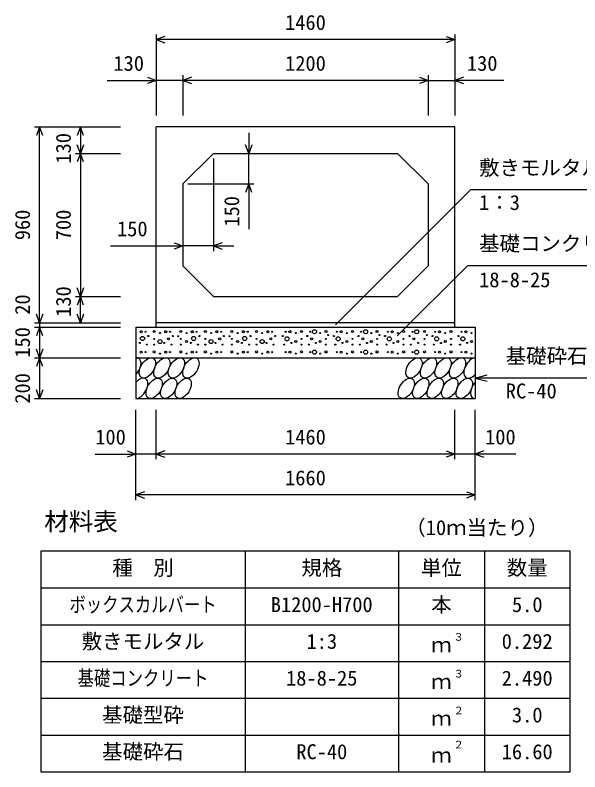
# Model space of a CAD drawing. Units: millimetres, scale not verified. Extents: x -25170 to 75630, y 0 to 35640.
# Drawn here: x 31319 to 34082, y 18685 to 22388 of the extents above; entities that cross this region are included whole.
import ezdxf
from ezdxf.enums import TextEntityAlignment as Align

# ---------------------------------------------------------------- set-up
doc = ezdxf.new("R2010")
doc.units = ezdxf.units.MM
doc.header["$LTSCALE"] = 60
for name, color, linetype, lineweight in [('DIM', 7, 'Continuous', 25), ('HATCH', 6, 'Continuous', 25), ('HYO', 3, 'Continuous', 25), ('HYO2', 4, 'Continuous', 25), ('OUTLINE', 3, 'Continuous', 25), ('TXT', 7, 'Continuous', 25)]:
    doc.layers.add(name, color=color, linetype=linetype, lineweight=lineweight)
doc.styles.add('ＭＳ ゴシック', font='')
doc.styles.get('ＭＳ ゴシック').set_extended_font_data('MS Gothic')

msp = doc.modelspace()

# ---------------------------------------------------------------- linework, layer by layer
at = {"layer": 'DIM'}
for p, q in [((32009.98, 22293.78), (32009.98, 21896.89)), ((33469.98, 22293.78), (33469.98, 21896.89)), ((32052.27, 22284.17), (32009.98, 22268.78)), ((33469.98, 22268.78), (32009.98, 22268.78)), ((32009.98, 22268.78), (32052.27, 22253.39)), ((33427.7, 22284.17), (33469.98, 22268.78)), ((33469.98, 22268.78), (33427.7, 22253.39)), ((31967.7, 22084.17), (32009.98, 22068.78)), ((32139.98, 22093.78), (32139.98, 21896.89)), ((32182.27, 22084.17), (32139.98, 22068.78)), ((33297.7, 22084.17), (33339.98, 22068.78)), ((33339.98, 22093.78), (33339.98, 21896.89)), ((33512.27, 22084.17), (33469.98, 22068.78)), ((31769.24, 22068.78), (32009.98, 22068.78)), ((32009.98, 22068.78), (31967.7, 22053.39)), ((32139.98, 22068.78), (32009.98, 22068.78)), ((33339.98, 22068.78), (32139.98, 22068.78)), ((32139.98, 22068.78), (32182.27, 22053.39)), ((33339.98, 22068.78), (33297.7, 22053.39)), ((33339.98, 22068.78), (33469.98, 22068.78)), ((33710.73, 22068.78), (33469.98, 22068.78)), ((33469.98, 22068.78), (33512.27, 22053.39)), ((31413.88, 21841.89), (31834.98, 21841.89)), ((31438.88, 21841.89), (31423.49, 21799.6)), ((31438.88, 20881.89), (31438.88, 21841.89)), ((31454.27, 21799.6), (31438.88, 21841.89)), ((31638.88, 21841.89), (31623.49, 21799.6)), ((31638.88, 21841.89), (31638.88, 21711.89)), ((31654.27, 21799.6), (31638.88, 21841.89)), ((32462.46, 21811.89), (32462.46, 21711.89)), ((31638.88, 21711.89), (31623.49, 21754.17)), ((31654.27, 21754.17), (31638.88, 21711.89)), ((32462.46, 21711.89), (32447.07, 21754.17)), ((32477.85, 21754.17), (32462.46, 21711.89)), ((31613.88, 21711.89), (31834.98, 21711.89)), ((31638.88, 21711.89), (31623.49, 21669.6)), ((31638.88, 21711.89), (31638.88, 21011.89)), ((31654.27, 21669.6), (31638.88, 21711.89)), ((32462.46, 21561.89), (32462.46, 21711.89)), ((32289.98, 21686.89), (32289.98, 21233.87)), ((32164.98, 21561.89), (32487.46, 21561.89)), ((32462.46, 21561.89), (32447.07, 21519.6)), ((32477.85, 21519.6), (32462.46, 21561.89)), ((32462.46, 21561.89), (32462.46, 21341.01)), ((32886.2, 20872.55), (33546.48, 21532.83)), ((34378.89, 21532.83), (33546.48, 21532.83)), ((31785.88, 21258.87), (32139.98, 21258.87)), ((32097.7, 21274.26), (32139.98, 21258.87)), ((32139.98, 21258.87), (32097.7, 21243.48)), ((32289.98, 21258.87), (32139.98, 21258.87)), ((32332.27, 21274.26), (32289.98, 21258.87)), ((32289.98, 21258.87), (32389.98, 21258.87)), ((32289.98, 21258.87), (32332.27, 21243.48)), ((33188.01, 20818.16), (33532.07, 21162.22)), ((34631.62, 21162.22), (33532.07, 21162.22)), ((31638.88, 21011.89), (31623.49, 21054.17)), ((31654.27, 21054.17), (31638.88, 21011.89)), ((31613.88, 21011.89), (31834.98, 21011.89)), ((31638.88, 21011.89), (31623.49, 20969.6)), ((31638.88, 20881.89), (31638.88, 21011.89)), ((31654.27, 20969.6), (31638.88, 21011.89)), ((31438.88, 20881.89), (31423.49, 20924.17)), ((31454.27, 20924.17), (31438.88, 20881.89)), ((31638.88, 20881.89), (31623.49, 20924.17)), ((31654.27, 20924.17), (31638.88, 20881.89)), ((31413.88, 20881.89), (31834.98, 20881.89)), ((31413.88, 20861.89), (31834.98, 20861.89)), ((31438.88, 20861.89), (31423.49, 20819.6)), ((31438.88, 20881.89), (31438.88, 20861.89)), ((31438.88, 20861.89), (31438.88, 20711.89)), ((31454.27, 20819.6), (31438.88, 20861.89)), ((31438.88, 20711.89), (31423.49, 20754.17)), ((31454.27, 20754.17), (31438.88, 20711.89)), ((31413.88, 20711.89), (31834.98, 20711.89)), ((31438.88, 20711.89), (31423.49, 20669.6)), ((31438.88, 20711.89), (31438.88, 20511.89)), ((31454.27, 20669.6), (31438.88, 20711.89)), ((33569.98, 20611.89), (33627.94, 20627.42)), ((34249.79, 20611.89), (33569.98, 20611.89)), ((33569.98, 20611.89), (33627.94, 20596.36)), ((31438.88, 20511.89), (31423.49, 20554.17)), ((31454.27, 20554.17), (31438.88, 20511.89)), ((31413.88, 20511.89), (31834.98, 20511.89)), ((31909.98, 20015.28), (31909.98, 20456.89)), ((32009.98, 20215.28), (32009.98, 20456.89)), ((33469.98, 20215.28), (33469.98, 20456.89)), ((33469.98, 20215.28), (33469.98, 20456.89)), ((33569.98, 20015.28), (33569.98, 20456.89)), ((31867.7, 20255.67), (31909.98, 20240.28)), ((32052.27, 20255.67), (32009.98, 20240.28)), ((33427.7, 20255.67), (33469.98, 20240.28)), ((33612.27, 20255.67), (33569.98, 20240.28)), ((31710.44, 20240.28), (31909.98, 20240.28)), ((31909.98, 20240.28), (31867.7, 20224.88)), ((32009.98, 20240.28), (31909.98, 20240.28)), ((33469.98, 20240.28), (32009.98, 20240.28)), ((32009.98, 20240.28), (32052.27, 20224.88)), ((33469.98, 20240.28), (33427.7, 20224.88)), ((33569.98, 20240.28), (33469.98, 20240.28)), ((33769.53, 20240.28), (33569.98, 20240.28)), ((33569.98, 20240.28), (33612.27, 20224.88)), ((31952.27, 20055.67), (31909.98, 20040.28)), ((33569.98, 20040.28), (31909.98, 20040.28)), ((31909.98, 20040.28), (31952.27, 20024.88)), ((33527.7, 20055.67), (33569.98, 20040.28)), ((33569.98, 20040.28), (33527.7, 20024.88))]:
    msp.add_line(p, q, dxfattribs=at)
at = {"layer": 'HATCH'}
for centre, radius in [((32783.94, 20839.07), 10), ((33033.94, 20839.07), 10), ((33283.94, 20839.07), 10), ((31936.02, 20839.07), 5), ((31942.56, 20806.05), 10), ((31957.05, 20839.07), 2.5), ((31971.07, 20818.05), 2.5), ((31999.95, 20839.94), 5), ((32027.99, 20832.06), 2.5), ((32056.02, 20839.07), 5), ((32077.05, 20839.07), 2.5), ((32091.07, 20818.05), 2.5), ((32117.53, 20817.15), 2.5), ((32129.95, 20839.94), 5), ((32157.99, 20832.06), 2.5), ((32186.02, 20839.07), 5), ((32192.56, 20806.05), 10), ((32207.05, 20839.07), 2.5), ((32221.07, 20818.05), 2.5), ((32249.95, 20839.94), 5), ((32277.99, 20832.06), 2.5), ((32306.02, 20839.07), 5), ((32327.05, 20839.07), 2.5), ((32341.07, 20818.05), 2.5), ((32367.53, 20817.15), 2.5), ((32379.95, 20839.94), 5), ((32407.99, 20832.06), 2.5), ((32436.02, 20839.07), 5), ((32442.56, 20806.05), 10), ((32457.05, 20839.07), 2.5), ((32471.07, 20818.05), 2.5), ((32499.95, 20839.94), 5), ((32527.99, 20832.06), 2.5), ((32556.02, 20839.07), 5), ((32577.05, 20839.07), 2.5), ((32591.07, 20818.05), 2.5), ((32628.89, 20818.05), 2.5), ((32649.92, 20804.05), 10), ((32642.91, 20839.07), 2.5), ((32663.94, 20839.07), 5), ((32691.98, 20832.06), 2.5), ((32720.01, 20839.94), 5), ((32748.89, 20818.05), 2.5), ((32762.91, 20839.07), 2.5), ((32811.98, 20832.06), 2.5), ((32840.01, 20839.94), 5), ((32851.35, 20822.37), 2.5), ((32878.89, 20818.05), 2.5), ((32899.92, 20804.05), 10), ((32892.91, 20839.07), 2.5), ((32913.94, 20839.07), 5), ((32941.98, 20832.06), 2.5), ((32970.01, 20839.94), 5), ((32998.89, 20818.05), 2.5), ((33012.91, 20839.07), 2.5), ((33061.98, 20832.06), 2.5), ((33090.01, 20839.94), 5), ((33101.35, 20822.37), 2.5), ((33128.89, 20818.05), 2.5), ((33149.92, 20804.05), 10), ((33142.91, 20839.07), 2.5), ((33163.94, 20839.07), 5), ((33191.98, 20832.06), 2.5), ((33220.01, 20839.94), 5), ((33248.89, 20818.05), 2.5), ((33262.91, 20839.07), 2.5), ((33321.84, 20839.94), 5), ((33333.18, 20822.37), 2.5), ((33360.71, 20818.05), 2.5), ((33381.74, 20804.05), 10), ((33374.73, 20839.07), 2.5), ((33395.76, 20839.07), 5), ((33423.8, 20832.06), 2.5), ((33451.84, 20839.94), 5), ((33488.78, 20818.05), 2.5), ((33509.81, 20804.05), 10), ((33502.79, 20839.07), 2.5), ((33523.83, 20839.07), 5), ((33551.86, 20832.06), 2.5), ((31929.01, 20783.91), 2.5), ((31964.06, 20776.04), 2.5), ((31999.95, 20804.05), 2.5), ((31999.95, 20776.04), 2.5), ((32027.99, 20790.92), 10), ((32049.01, 20783.91), 2.5), ((32070.04, 20804.05), 5), ((32084.06, 20776.04), 2.5), ((32129.95, 20804.05), 2.5), ((32129.95, 20776.04), 2.5), ((32157.99, 20790.92), 5), ((32179.01, 20783.91), 2.5), ((32214.06, 20776.04), 2.5), ((32249.95, 20804.05), 2.5), ((32249.95, 20776.04), 2.5), ((32277.99, 20790.92), 10), ((32299.01, 20783.91), 2.5), ((32320.04, 20804.05), 5), ((32334.06, 20776.04), 2.5), ((32379.95, 20804.05), 2.5), ((32379.95, 20776.04), 2.5), ((32407.99, 20790.92), 5), ((32429.01, 20783.91), 2.5), ((32464.06, 20776.04), 2.5), ((32499.95, 20804.05), 2.5), ((32499.95, 20776.04), 2.5), ((32527.99, 20790.92), 10), ((32549.01, 20783.91), 2.5), ((32570.04, 20804.05), 5), ((32584.06, 20776.04), 2.5), ((32635.9, 20776.04), 2.5), ((32670.95, 20783.91), 2.5), ((32691.98, 20790.92), 5), ((32720.01, 20804.05), 2.5), ((32720.01, 20776.04), 2.5), ((32755.9, 20776.04), 2.5), ((32769.92, 20804.05), 5), ((32790.95, 20783.91), 2.5), ((32811.98, 20790.92), 5), ((32840.01, 20804.05), 2.5), ((32840.01, 20776.04), 2.5), ((32885.9, 20776.04), 2.5), ((32920.95, 20783.91), 2.5), ((32941.98, 20790.92), 5), ((32970.01, 20804.05), 2.5), ((32970.01, 20776.04), 2.5), ((33005.9, 20776.04), 2.5), ((33019.92, 20804.05), 5), ((33040.95, 20783.91), 2.5), ((33061.98, 20790.92), 5), ((33090.01, 20804.05), 2.5), ((33090.01, 20776.04), 2.5), ((33135.9, 20776.04), 2.5), ((33170.95, 20783.91), 2.5), ((33191.98, 20790.92), 5), ((33220.01, 20804.05), 2.5), ((33220.01, 20776.04), 2.5), ((33255.9, 20776.04), 2.5), ((33269.92, 20804.05), 5), ((33290.95, 20783.91), 2.5), ((33321.84, 20804.05), 2.5), ((33321.84, 20776.04), 2.5), ((33367.72, 20776.04), 2.5), ((33402.77, 20783.91), 2.5), ((33423.8, 20790.92), 5), ((33451.84, 20804.05), 2.5), ((33451.84, 20776.04), 2.5), ((33495.79, 20776.04), 2.5), ((33530.83, 20783.91), 2.5), ((33551.86, 20790.92), 5), ((31936.02, 20739.07), 5), ((31957.05, 20739.07), 2.5), ((31999.95, 20739.94), 5), ((32056.02, 20739.07), 5), ((32077.05, 20739.07), 2.5), ((32129.95, 20739.94), 5), ((32186.02, 20739.07), 5), ((32207.05, 20739.07), 2.5), ((32249.95, 20739.94), 5), ((32306.02, 20739.07), 5), ((32327.05, 20739.07), 2.5), ((32379.95, 20739.94), 5), ((32436.02, 20739.07), 5), ((32457.05, 20739.07), 2.5), ((32499.95, 20739.94), 5), ((32556.02, 20739.07), 5), ((32577.05, 20739.07), 2.5), ((32642.91, 20739.07), 2.5), ((32663.94, 20739.07), 5), ((32720.01, 20739.94), 5), ((32762.91, 20739.07), 2.5), ((32783.94, 20739.07), 10), ((32840.01, 20739.94), 5), ((32892.91, 20739.07), 2.5), ((32913.94, 20739.07), 5), ((32970.01, 20739.94), 5), ((33012.91, 20739.07), 2.5), ((33033.94, 20739.07), 10), ((33090.01, 20739.94), 5), ((33142.91, 20739.07), 2.5), ((33163.94, 20739.07), 5), ((33220.01, 20739.94), 5), ((33262.91, 20739.07), 2.5), ((33283.94, 20739.07), 10), ((33321.84, 20739.94), 5), ((33374.73, 20739.07), 2.5), ((33395.76, 20739.07), 5), ((33451.84, 20739.94), 5), ((33502.79, 20739.07), 2.5), ((33523.83, 20739.07), 5), ((32027.99, 20732.06), 2.5), ((32157.99, 20732.06), 2.5), ((32277.99, 20732.06), 2.5), ((32407.99, 20732.06), 2.5), ((32527.99, 20732.06), 2.5), ((32691.98, 20732.06), 2.5), ((32811.98, 20732.06), 2.5), ((32941.98, 20732.06), 2.5), ((33061.98, 20732.06), 2.5), ((33191.98, 20732.06), 2.5), ((33423.8, 20732.06), 2.5), ((33551.86, 20732.06), 2.5)]:
    msp.add_circle(centre, radius, dxfattribs=at)
for centre, start_param, end_param in [((31895.33, 20661.88), 4.3355439, 6.7245934), ((33554.54, 20661.88), 0.4199491, 4.357003), ((31928.58, 20561.89), 3.4740877, 7.5860497), ((33587.79, 20561.89), 1.2805297, 3.4964223)]:
    msp.add_ellipse(centre, major_axis=(29.09, 47.08), ratio=0.5792, start_param=start_param, end_param=end_param, dxfattribs=at)
for centre in [(31966.29, 20661.88), (32037.24, 20661.88), (32108.2, 20661.88), (32179.15, 20661.88), (33270.71, 20661.88), (33341.67, 20661.88), (33412.63, 20661.88), (33483.58, 20661.88), (31999.53, 20561.89), (32070.49, 20561.89), (32141.45, 20561.89), (33233.01, 20561.89), (33303.96, 20561.89), (33374.92, 20561.89), (33445.87, 20561.89), (33516.83, 20561.89)]:
    msp.add_ellipse(centre, major_axis=(29.09, 47.08), ratio=0.5792, dxfattribs=at)
at = {"layer": 'HYO'}
for p, q in [((34034.98, 19765.28), (31444.98, 19765.28)), ((31444.98, 19765.28), (31444.98, 18685.28)), ((32444.98, 19765.28), (32444.98, 18685.28)), ((33194.98, 19765.28), (33194.98, 18685.28)), ((33614.98, 19765.28), (33614.98, 18685.28)), ((34034.98, 18685.28), (34034.98, 19765.28)), ((31444.98, 19585.28), (34034.98, 19585.28)), ((31444.98, 18685.28), (34034.98, 18685.28))]:
    msp.add_line(p, q, dxfattribs=at)
at = {"layer": 'HYO2'}
for p, q in [((31444.98, 19405.28), (34034.98, 19405.28)), ((31444.98, 19225.28), (34034.98, 19225.28)), ((31444.98, 19045.28), (34034.98, 19045.28)), ((31444.98, 18865.28), (34034.98, 18865.28))]:
    msp.add_line(p, q, dxfattribs=at)
at = {"layer": 'OUTLINE'}
for p, q in [((33469.98, 21841.89), (32009.98, 21841.89)), ((32009.98, 20861.89), (32009.98, 21841.89)), ((33469.98, 20861.89), (33469.98, 21841.89)), ((32289.98, 21711.89), (32139.98, 21561.89)), ((32289.98, 21711.89), (33189.98, 21711.89)), ((33339.98, 21561.89), (33189.98, 21711.89)), ((32139.98, 21561.89), (32139.98, 21161.89)), ((33339.98, 21561.89), (33339.98, 21161.89)), ((32289.98, 21011.89), (32139.98, 21161.89)), ((33189.98, 21011.89), (33339.98, 21161.89)), ((32289.98, 21011.89), (33189.98, 21011.89)), ((31909.98, 20861.89), (31909.98, 20511.89)), ((31909.98, 20861.89), (33569.98, 20861.89)), ((33469.98, 20881.89), (32009.98, 20881.89)), ((33569.98, 20861.89), (33569.98, 20511.89)), ((31909.98, 20711.89), (33569.98, 20711.89)), ((31909.98, 20511.89), (33569.98, 20511.89))]:
    msp.add_line(p, q, dxfattribs=at)

# ---------------------------------------------------------------- texts
at = {"layer": 'DIM', "style": 'ＭＳ ゴシック'}
for s, p in [('1460', (32639.98, 22293.78)), ('130', (31800.34, 22093.78)), ('1200', (32639.98, 22093.78)), ('130', (33529.62, 22093.78)), ('敷きモルタル', (33589.33, 21582.83)), ('1：3', (33589.33, 21412.72)), ('150', (31817.84, 21283.87)), ('基礎コンクリート', (33589.33, 21212.22)), ('18-8-25', (33589.33, 21034.59)), ('基礎砕石', (33719.72, 20661.89)), ('RC-40', (33719.72, 20490.51)), ('100', (31711.34, 20265.28)), ('1460', (32639.98, 20265.28)), ('100', (33618.62, 20265.28)), ('1660', (32639.98, 20065.28))]:
    msp.add_text(s, height=73.31, dxfattribs=at).set_placement(p, align=Align.BOTTOM_LEFT)
for s, p in [('130', (31613.88, 21661.89)), ('150', (32437.46, 21353.39)), ('960', (31413.88, 21286.89)), ('700', (31613.88, 21286.89)), ('130', (31613.88, 20911.89)), ('20', (31413.88, 20921.96)), ('150', (31413.88, 20711.89)), ('200', (31413.88, 20486.89))]:
    msp.add_text(s, height=73.31, rotation=90, dxfattribs=at).set_placement(p, align=Align.BOTTOM_LEFT)
at = {"layer": 'TXT', "style": 'ＭＳ ゴシック'}
for s, height, p in [('材料表', 87.98, (31461.65, 19840.28)), ('（10ｍ当たり）', 73.31, (33228.31, 19821.94)), ('種\u3000別', 73.31, (31794.98, 19625.28)), ('規格', 73.31, (32719.98, 19625.28)), ('単位', 73.31, (33304.98, 19625.28)), ('数量', 73.31, (33724.98, 19625.28)), ('B1200-H700', 73.31, (32569.98, 19445.28)), ('本', 73.31, (33354.98, 19445.28)), ('5.0', 73.31, (33749.98, 19445.28)), ('敷きモルタル', 73.31, (31644.98, 19265.28)), ('1:3', 73.31, (32744.98, 19265.28)), ('３', 36.66, (33464.22, 19315.89)), ('0.292', 73.31, (33699.98, 19265.28)), ('ｍ', 73.31, (33354.98, 19248.61)), ('３', 36.66, (33464.22, 19135.89)), ('18-8-25', 73.31, (32644.98, 19085.28)), ('ｍ', 73.31, (33354.98, 19068.61)), ('2.490', 73.31, (33699.98, 19085.28)), ('基礎型砕', 73.31, (31744.98, 18905.28)), ('２', 36.66, (33464.22, 18955.89)), ('3.0', 73.31, (33749.98, 18905.28)), ('ｍ', 73.31, (33354.98, 18888.61)), ('基礎砕石', 73.31, (31744.98, 18725.28)), ('RC-40', 73.31, (32694.98, 18725.28)), ('２', 36.66, (33464.22, 18789.22)), ('16.60', 73.31, (33699.98, 18725.28)), ('ｍ', 73.31, (33354.98, 18708.61))]:
    msp.add_text(s, height=height, dxfattribs=at).set_placement(p, align=Align.BOTTOM_LEFT)
at = {"layer": 'TXT', "style": 'ＭＳ ゴシック', "width": 0.8}
for s, p in [('ボックスカルバート', (31584.98, 19445.28)), ('基礎コンクリート', (31624.98, 19085.28))]:
    msp.add_text(s, height=73.31, dxfattribs=at).set_placement(p, align=Align.BOTTOM_LEFT)

doc.saveas('drawing.dxf')
